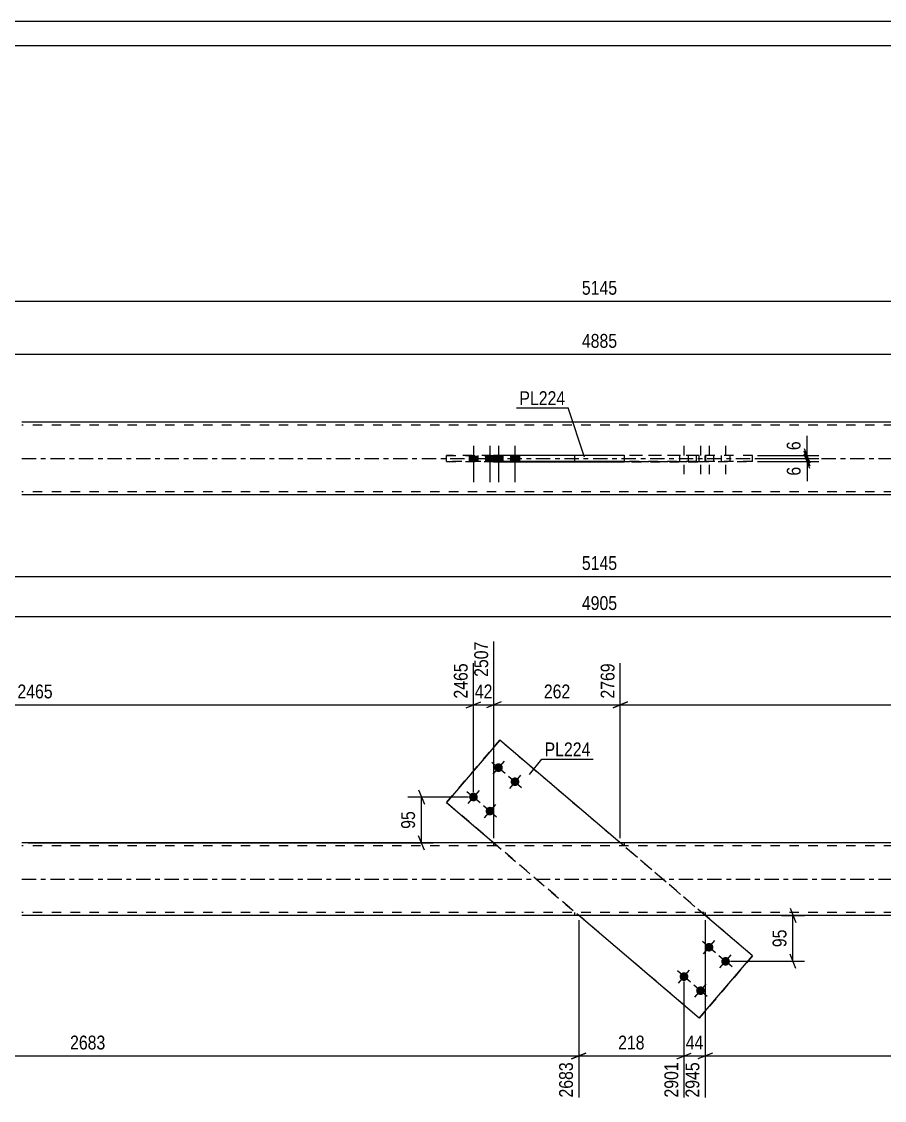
# Model space of a CAD drawing. Header units: millimetres. Extents: x 0 to 594, y 0 to 420.
# Drawn here: x 177.8 to 356.6, y 196.4 to 420 of the extents above; entities that cross this region are included whole.
import ezdxf

# ---------------------------------------------------------------- set-up
doc = ezdxf.new("R2010")
doc.units = ezdxf.units.MM
doc.linetypes.add('DXK_LINE_DOT2', pattern=[3.9198, 1.9599, -1.9599])
doc.linetypes.add('DXK_LINE_DOT3', pattern=[5.9187, 2.979, -0.9799, 0.9799, -0.9799])
doc.styles.add('Arial Narrow', font='ARIALN.TTF', dxfattribs={"height": 0.2})

# ---------------------------------------------------------------- blocks, each defined once
blk = doc.blocks.new('Unknown-580609718-1130')
at = {"color": 5, "linetype": 'Continuous'}
for p, q in [((594, 420), (0, 420)), ((589, 415), (5, 415))]:
    blk.add_line(p, q, dxfattribs=at)
blk = doc.blocks.new('Part-580609718-1700 - 1673')
at = {"color": 2, "linetype": 'Continuous'}
for p, q in [((417.22, 249.73), (177.8, 249.73)), ((417.22, 234.73), (177.8, 234.73))]:
    blk.add_line(p, q, dxfattribs=at)
at = {"color": 7, "linetype": 'DXK_LINE_DOT2'}
for p, q in [((417.22, 249.13), (177.8, 249.13)), ((275.53, 249.73), (275.53, 249.13)), ((302.62, 249.73), (302.62, 249.13)), ((417.22, 235.33), (177.8, 235.33)), ((292.4, 234.73), (292.4, 235.33)), ((319.5, 234.73), (319.5, 235.33))]:
    blk.add_line(p, q, dxfattribs=at)
at = {"color": 7, "linetype": 'DXK_LINE_DOT3'}
blk.add_line((177.8, 242.23), (417.22, 242.23), dxfattribs=at)
blk = doc.blocks.new('Bolt-580609718-1706 - 1673')
at = {"linetype": 'Continuous'}
for points in [[(277.16, 266.03), (277.29, 265.89), (277.39, 265.73), (277.45, 265.55), (277.48, 265.37), (277.46, 265.18), (277.41, 265), (277.32, 264.83), (277.2, 264.69), (277.05, 264.58), (276.88, 264.5), (276.7, 264.45), (276.51, 264.45), (276.32, 264.48), (276.15, 264.55), (276, 264.66), (275.87, 264.8), (275.77, 264.96), (275.7, 265.13), (275.68, 265.32), (275.69, 265.51), (275.75, 265.69), (275.84, 265.85), (275.96, 266), (276.11, 266.11), (276.28, 266.19), (276.46, 266.24), (276.65, 266.24), (276.83, 266.21), (277.01, 266.14)], [(280.59, 263.11), (280.72, 262.97), (280.82, 262.81), (280.88, 262.63), (280.9, 262.45), (280.89, 262.26), (280.83, 262.08), (280.75, 261.91), (280.62, 261.77), (280.47, 261.66), (280.3, 261.58), (280.12, 261.53), (279.93, 261.53), (279.75, 261.56), (279.57, 261.63), (279.42, 261.74), (279.29, 261.88), (279.19, 262.04), (279.13, 262.21), (279.1, 262.4), (279.12, 262.59), (279.17, 262.77), (279.26, 262.93), (279.38, 263.08), (279.53, 263.19), (279.7, 263.27), (279.89, 263.32), (280.07, 263.32), (280.26, 263.29), (280.43, 263.21)], [(271.97, 259.94), (272.1, 259.81), (272.2, 259.65), (272.26, 259.47), (272.29, 259.28), (272.27, 259.09), (272.22, 258.91), (272.13, 258.75), (272.01, 258.61), (271.86, 258.49), (271.69, 258.41), (271.51, 258.37), (271.32, 258.36), (271.13, 258.4), (270.96, 258.47), (270.8, 258.57), (270.67, 258.71), (270.58, 258.87), (270.51, 259.05), (270.49, 259.23), (270.5, 259.42), (270.56, 259.6), (270.65, 259.77), (270.77, 259.91), (270.92, 260.03), (271.09, 260.11), (271.27, 260.15), (271.46, 260.16), (271.64, 260.12), (271.82, 260.05)], [(275.39, 257.02), (275.52, 256.89), (275.62, 256.73), (275.69, 256.55), (275.71, 256.36), (275.7, 256.17), (275.64, 255.99), (275.55, 255.83), (275.43, 255.69), (275.28, 255.57), (275.11, 255.49), (274.93, 255.45), (274.74, 255.44), (274.56, 255.47), (274.38, 255.55), (274.23, 255.65), (274.1, 255.79), (274, 255.95), (273.94, 256.13), (273.91, 256.31), (273.93, 256.5), (273.98, 256.68), (274.07, 256.85), (274.19, 256.99), (274.34, 257.1), (274.51, 257.19), (274.69, 257.23), (274.88, 257.23), (275.07, 257.2), (275.24, 257.13)]]:
    blk.add_hatch(color=1, dxfattribs=at).paths.add_polyline_path(points)
at = {"color": 1, "linetype": 'Continuous'}
for p, q in [((275.21, 266.51), (277.95, 264.18)), ((277.75, 266.71), (275.41, 263.97)), ((278.63, 263.59), (281.37, 261.26)), ((281.17, 263.79), (278.83, 261.05)), ((270.02, 260.43), (272.76, 258.09)), ((272.56, 260.63), (270.22, 257.89)), ((273.44, 257.51), (276.18, 255.17)), ((275.98, 257.71), (273.64, 254.97))]:
    blk.add_line(p, q, dxfattribs=at)
blk = doc.blocks.new('Bolt-580609718-1707 - 1673')
at = {"linetype": 'Continuous'}
for points in [[(319.63, 227.43), (319.5, 227.57), (319.4, 227.73), (319.34, 227.91), (319.31, 228.09), (319.33, 228.28), (319.38, 228.46), (319.47, 228.63), (319.59, 228.77), (319.74, 228.88), (319.91, 228.97), (320.1, 229.01), (320.28, 229.01), (320.47, 228.98), (320.64, 228.91), (320.8, 228.8), (320.93, 228.67), (321.03, 228.51), (321.09, 228.33), (321.11, 228.14), (321.1, 227.95), (321.05, 227.77), (320.96, 227.61), (320.83, 227.47), (320.68, 227.35), (320.51, 227.27), (320.33, 227.23), (320.14, 227.22), (319.96, 227.25), (319.78, 227.33)], [(323.05, 224.51), (322.92, 224.65), (322.82, 224.81), (322.76, 224.99), (322.74, 225.17), (322.75, 225.36), (322.81, 225.54), (322.9, 225.71), (323.02, 225.85), (323.17, 225.96), (323.34, 226.05), (323.52, 226.09), (323.71, 226.09), (323.89, 226.06), (324.07, 225.99), (324.22, 225.88), (324.35, 225.75), (324.45, 225.58), (324.51, 225.41), (324.54, 225.22), (324.52, 225.03), (324.47, 224.85), (324.38, 224.69), (324.26, 224.54), (324.11, 224.43), (323.94, 224.35), (323.75, 224.3), (323.57, 224.3), (323.38, 224.33), (323.21, 224.41)], [(314.44, 221.35), (314.31, 221.48), (314.21, 221.64), (314.15, 221.82), (314.12, 222.01), (314.14, 222.2), (314.19, 222.38), (314.28, 222.54), (314.4, 222.68), (314.55, 222.8), (314.72, 222.88), (314.9, 222.92), (315.09, 222.93), (315.28, 222.89), (315.45, 222.82), (315.61, 222.72), (315.73, 222.58), (315.83, 222.42), (315.9, 222.24), (315.92, 222.06), (315.91, 221.87), (315.85, 221.69), (315.76, 221.52), (315.64, 221.38), (315.49, 221.26), (315.32, 221.18), (315.14, 221.14), (314.95, 221.13), (314.77, 221.17), (314.59, 221.24)], [(317.86, 218.43), (317.73, 218.56), (317.63, 218.72), (317.57, 218.9), (317.54, 219.09), (317.56, 219.27), (317.61, 219.45), (317.7, 219.62), (317.82, 219.76), (317.97, 219.88), (318.14, 219.96), (318.33, 220), (318.51, 220.01), (318.7, 219.97), (318.87, 219.9), (319.03, 219.8), (319.16, 219.66), (319.26, 219.5), (319.32, 219.32), (319.34, 219.13), (319.33, 218.95), (319.28, 218.77), (319.19, 218.6), (319.06, 218.46), (318.92, 218.34), (318.75, 218.26), (318.56, 218.22), (318.37, 218.21), (318.19, 218.25), (318.02, 218.32)]]:
    blk.add_hatch(color=1, dxfattribs=at).paths.add_polyline_path(points)
at = {"color": 1, "linetype": 'Continuous'}
for p, q in [((321.58, 226.95), (318.84, 229.29)), ((319.05, 226.75), (321.38, 229.49)), ((325.01, 224.03), (322.27, 226.37)), ((322.47, 223.83), (324.81, 226.57)), ((316.39, 220.86), (313.65, 223.2)), ((313.85, 220.66), (316.19, 223.4)), ((319.81, 217.94), (317.08, 220.28)), ((317.28, 217.74), (319.61, 220.48))]:
    blk.add_line(p, q, dxfattribs=at)
blk = doc.blocks.new('Part-580609718-1715 - 1673')
at = {"color": 2, "linetype": 'Continuous'}
for p, q in [((276.84, 271.04), (265.8, 258.11)), ((276.84, 271.04), (276.84, 271.04)), ((301.82, 249.73), (276.84, 271.04)), ((265.8, 258.11), (275.63, 249.73)), ((265.8, 258.11), (265.8, 258.11)), ((318.19, 213.42), (293.21, 234.73)), ((329.22, 226.35), (319.4, 234.73)), ((318.19, 213.42), (329.22, 226.35)), ((329.22, 226.35), (329.22, 226.35)), ((318.19, 213.42), (318.19, 213.42))]:
    blk.add_line(p, q, dxfattribs=at)
at = {"color": 7, "linetype": 'DXK_LINE_DOT2'}
for p, q in [((265.8, 258.11), (276.84, 271.04)), ((329.22, 226.35), (276.84, 271.04)), ((318.19, 213.42), (265.8, 258.11)), ((275.63, 249.73), (293.21, 234.73)), ((319.4, 234.73), (301.82, 249.73)), ((329.22, 226.35), (318.19, 213.42))]:
    blk.add_line(p, q, dxfattribs=at)
blk = doc.blocks.new('Bolt-580609718-1435 - 1367')
at = {"color": 1, "linetype": 'DXK_LINE_DOT2'}
for p, q in [((315.02, 332.03), (315.02, 324.53)), ((318.44, 332.03), (318.44, 324.53)), ((320.21, 332.03), (320.21, 324.53)), ((323.64, 332.03), (323.64, 324.53)), ((314.12, 330.03), (314.12, 328.83)), ((315.92, 330.03), (315.92, 328.83)), ((317.54, 330.03), (317.54, 328.83)), ((319.31, 330.03), (319.31, 328.83)), ((319.34, 330.03), (319.34, 328.83)), ((321.11, 330.03), (321.11, 328.83)), ((322.74, 330.03), (322.74, 328.83)), ((324.54, 330.03), (324.54, 328.83))]:
    blk.add_line(p, q, dxfattribs=at)
blk = doc.blocks.new('Part-580609718-1456 - 1367')
at = {"color": 2, "linetype": 'Continuous'}
for p, q in [((417.22, 336.93), (177.8, 336.93)), ((275.53, 330.04), (275.53, 330.13)), ((275.53, 330.13), (275.53, 330.13)), ((275.53, 330.13), (302.62, 330.13)), ((275.53, 328.84), (275.53, 328.73)), ((292.4, 330.13), (292.4, 330.03)), ((292.4, 328.73), (292.4, 328.83)), ((302.62, 330.13), (302.62, 328.73)), ((275.53, 328.73), (302.62, 328.73)), ((417.22, 321.93), (177.8, 321.93))]:
    blk.add_line(p, q, dxfattribs=at)
at = {"color": 7, "linetype": 'DXK_LINE_DOT2'}
for p, q in [((417.22, 336.33), (177.8, 336.33)), ((275.53, 328.84), (275.53, 330.13)), ((275.53, 330.13), (302.62, 330.13)), ((292.4, 330.13), (319.5, 330.13)), ((292.4, 330.13), (292.4, 330.13)), ((292.4, 330.13), (319.5, 330.13)), ((292.4, 328.83), (292.4, 330.13)), ((319.5, 330.13), (319.5, 328.73)), ((275.53, 328.73), (302.62, 328.73)), ((292.4, 328.73), (292.4, 328.73)), ((292.4, 328.73), (292.4, 328.73)), ((319.5, 328.73), (292.4, 328.73)), ((292.4, 328.73), (319.5, 328.73)), ((417.22, 322.53), (177.8, 322.53))]:
    blk.add_line(p, q, dxfattribs=at)
at = {"color": 7, "linetype": 'DXK_LINE_DOT3'}
blk.add_line((177.8, 329.43), (417.22, 329.43), dxfattribs=at)
blk = doc.blocks.new('Part-580609718-1397 - 1367')
at = {"color": 7, "linetype": 'DXK_LINE_DOT2'}
for p, q in [((265.8, 330.03), (276.84, 330.04)), ((318.19, 330.03), (265.8, 330.03)), ((276.84, 328.84), (265.8, 328.83)), ((265.8, 328.83), (318.19, 328.83)), ((329.22, 330.03), (302.62, 330.03)), ((329.22, 328.83), (302.62, 328.83)), ((318.19, 328.83), (318.19, 330.03)), ((329.22, 330.03), (318.19, 330.03)), ((318.19, 328.83), (329.22, 328.83)), ((329.22, 328.83), (329.22, 330.03))]:
    blk.add_line(p, q, dxfattribs=at)
at = {"color": 2, "linetype": 'Continuous'}
for p, q in [((265.8, 328.83), (265.8, 330.03)), ((276.84, 328.84), (276.84, 330.04)), ((302.62, 330.03), (276.84, 330.04)), ((302.62, 328.83), (276.84, 328.84))]:
    blk.add_line(p, q, dxfattribs=at)
blk = doc.blocks.new('Bolt-580609718-1436 - 1367')
at = {"linetype": 'Continuous'}
for points in [[(272.29, 330.03), (270.49, 330.03), (270.49, 328.83), (272.29, 328.83)], [(275.71, 330.03), (273.91, 330.03), (273.91, 328.83), (275.71, 328.83)], [(277.48, 330.03), (275.68, 330.03), (275.68, 328.83), (277.48, 328.83)], [(280.9, 330.03), (279.1, 330.03), (279.1, 328.83), (280.9, 328.83)]]:
    blk.add_hatch(color=1, dxfattribs=at).paths.add_polyline_path(points)
at = {"color": 1, "linetype": 'Continuous'}
for p, q in [((271.39, 332.03), (271.39, 324.53)), ((274.81, 332.03), (274.81, 324.53)), ((276.58, 332.03), (276.58, 324.53)), ((280, 332.03), (280, 324.53)), ((270.49, 330.03), (270.49, 328.83)), ((272.29, 330.03), (272.29, 328.83)), ((273.91, 330.03), (273.91, 328.83)), ((275.68, 330.03), (275.68, 328.83)), ((275.71, 330.03), (275.71, 328.83)), ((277.48, 330.03), (277.48, 328.83)), ((279.1, 330.03), (279.1, 328.83)), ((280.9, 330.03), (280.9, 328.83))]:
    blk.add_line(p, q, dxfattribs=at)
blk = doc.blocks.new('StraightDimension-580609718-1850 - 1673')
at = {"color": 7, "linetype": 'Continuous'}
for p, q in [((319.4, 233.73), (319.4, 196.96)), ((315.02, 221.03), (315.02, 196.96)), ((313.52, 204.98), (316.52, 206.18)), ((320.9, 206.18), (317.9, 204.98)), ((315.02, 205.58), (319.4, 205.58))]:
    blk.add_line(p, q, dxfattribs=at)
at = {"color": 0}
blk.add_wipeout([(319.64, 206.33), (319.64, 210.53), (314.78, 210.53), (314.78, 206.33)], dxfattribs=at)
at = {"color": 0, "linetype": 'Continuous'}
blk.add_wipeout([(318.8, 204.88), (314.6, 204.88), (314.6, 196.36), (318.8, 196.36)], dxfattribs=at)
at = {"color": 3, "style": 'Arial Narrow'}
blk.add_text('44', height=2.863, dxfattribs=at).set_placement((315.38, 206.93))
at = {"color": 3, "linetype": 'Continuous', "style": 'Arial Narrow'}
blk.add_text('2945', height=2.863, rotation=90.0002, dxfattribs=at).set_placement((318.2, 196.96))
blk = doc.blocks.new('StraightDimension-580609718-1792 - 1673')
at = {"color": 7, "linetype": 'Continuous'}
for p, q in [((275.63, 250.73), (275.63, 291.48)), ((271.39, 260.26), (271.39, 286.98)), ((269.89, 277.76), (272.89, 278.96)), ((271.39, 278.36), (275.63, 278.36)), ((277.13, 278.96), (274.13, 277.76))]:
    blk.add_line(p, q, dxfattribs=at)
at = {"color": 0}
blk.add_wipeout([(275.93, 279.11), (275.93, 283.31), (271.08, 283.31), (271.08, 279.11)], dxfattribs=at)
at = {"color": 0, "linetype": 'Continuous'}
blk.add_wipeout([(275.03, 292.08), (270.83, 292.08), (270.83, 283.56), (275.03, 283.56)], dxfattribs=at)
at = {"color": 3, "linetype": 'Continuous', "style": 'Arial Narrow'}
blk.add_text('2507', height=2.863, rotation=90.0002, dxfattribs=at).set_placement((274.43, 284.16))
at = {"color": 3, "style": 'Arial Narrow'}
blk.add_text('42', height=2.863, dxfattribs=at).set_placement((271.68, 279.71))
blk = doc.blocks.new('StraightDimension-580609718-1806 - 1673')
at = {"color": 7, "linetype": 'Continuous'}
for p, q in [((271.39, 260.26), (271.39, 286.98)), ((89.7, 251.73), (89.7, 281.49)), ((91.2, 278.96), (88.2, 277.76)), ((89.7, 278.36), (271.39, 278.36)), ((269.89, 277.76), (272.89, 278.96))]:
    blk.add_line(p, q, dxfattribs=at)
at = {"color": 0, "linetype": 'Continuous'}
for points in [[(270.79, 287.58), (266.59, 287.58), (266.59, 279.06), (270.79, 279.06)], [(89.1, 282.09), (84.9, 282.09), (84.9, 279.06), (89.1, 279.06)]]:
    blk.add_wipeout(points, dxfattribs=at)
at = {"color": 0}
blk.add_wipeout([(184.8, 279.11), (184.8, 283.31), (176.29, 283.31), (176.29, 279.11)], dxfattribs=at)
at = {"color": 3, "linetype": 'Continuous', "style": 'Arial Narrow'}
for s, height, p in [('2465', 2.863, (270.19, 279.66)), ('0', 2.86, (88.5, 279.66))]:
    blk.add_text(s, height=height, rotation=90.0002, dxfattribs=at).set_placement(p)
at = {"color": 3, "style": 'Arial Narrow'}
blk.add_text('2465', height=2.863, dxfattribs=at).set_placement((176.89, 279.71))
blk = doc.blocks.new('StraightDimension-580609718-1760 - 1673')
at = {"color": 7, "linetype": 'Continuous'}
for p, q in [((301.82, 250.73), (301.82, 286.98)), ((505.32, 251.73), (505.32, 286.98)), ((303.32, 278.96), (300.32, 277.76)), ((301.82, 278.36), (505.32, 278.36)), ((503.82, 277.76), (506.82, 278.96))]:
    blk.add_line(p, q, dxfattribs=at)
at = {"color": 0, "linetype": 'Continuous'}
blk.add_wipeout([(504.72, 287.58), (500.52, 287.58), (500.52, 279.06), (504.72, 279.06)], dxfattribs=at)
at = {"color": 0}
blk.add_wipeout([(407.83, 279.11), (407.83, 283.31), (399.31, 283.31), (399.31, 279.11)], dxfattribs=at)
at = {"color": 3, "linetype": 'Continuous', "style": 'Arial Narrow'}
blk.add_text('4885', height=2.863, rotation=90.0002, dxfattribs=at).set_placement((504.12, 279.66))
at = {"color": 3, "style": 'Arial Narrow'}
blk.add_text('2115', height=2.863, dxfattribs=at).set_placement((399.91, 279.71))
blk = doc.blocks.new('StraightDimension-580609718-1878 - 1673')
at = {"color": 7, "linetype": 'Continuous'}
for p, q in [((89.7, 232.73), (89.7, 202.45)), ((293.21, 233.73), (293.21, 196.96)), ((91.2, 206.18), (88.2, 204.98)), ((291.71, 204.98), (294.71, 206.18)), ((89.7, 205.58), (293.21, 205.58))]:
    blk.add_line(p, q, dxfattribs=at)
at = {"color": 0}
blk.add_wipeout([(195.71, 206.33), (195.71, 210.53), (187.2, 210.53), (187.2, 206.33)], dxfattribs=at)
at = {"color": 0, "linetype": 'Continuous'}
for points in [[(89.1, 204.88), (84.9, 204.88), (84.9, 201.85), (89.1, 201.85)], [(292.61, 204.88), (288.41, 204.88), (288.41, 196.36), (292.61, 196.36)]]:
    blk.add_wipeout(points, dxfattribs=at)
at = {"color": 3, "style": 'Arial Narrow'}
blk.add_text('2683', height=2.863, dxfattribs=at).set_placement((187.8, 206.93))
at = {"color": 3, "linetype": 'Continuous', "style": 'Arial Narrow'}
for s, height, p in [('0', 2.86, (88.5, 202.45)), ('2683', 2.863, (292.01, 196.96))]:
    blk.add_text(s, height=height, rotation=90.0002, dxfattribs=at).set_placement(p)
blk = doc.blocks.new('StraightDimension-580609718-1735 - 1673')
at = {"color": 7, "linetype": 'Continuous'}
for p, q in [((260.03, 260.76), (261.23, 257.76)), ((270.39, 259.26), (257.78, 259.26)), ((260.63, 249.73), (260.63, 259.26)), ((261.23, 248.23), (260.03, 251.23)), ((179.09, 249.73), (263.03, 249.73))]:
    blk.add_line(p, q, dxfattribs=at)
at = {"color": 0}
blk.add_wipeout([(259.88, 256.92), (255.68, 256.92), (255.68, 252.06), (259.88, 252.06)], dxfattribs=at)
at = {"color": 3, "style": 'Arial Narrow'}
blk.add_text('95', height=2.863, rotation=90.0002, dxfattribs=at).set_placement((259.28, 252.66))
blk = doc.blocks.new('StraightDimension-580609718-1746 - 1673')
at = {"color": 7, "linetype": 'Continuous'}
blk.add_line((76.7, 304.98), (518.32, 304.98), dxfattribs=at)
at = {"color": 0}
blk.add_wipeout([(301.77, 305.73), (301.77, 309.93), (293.26, 309.93), (293.26, 305.73)], dxfattribs=at)
at = {"color": 3, "style": 'Arial Narrow'}
blk.add_text('5145', height=2.863, dxfattribs=at).set_placement((293.86, 306.33))
blk = doc.blocks.new('StraightDimension-580609718-2050 - 1673')
at = {"color": 7, "linetype": 'Continuous'}
blk.add_line((88.7, 296.68), (506.32, 296.68), dxfattribs=at)
at = {"color": 0}
blk.add_wipeout([(301.77, 297.43), (301.77, 301.63), (293.26, 301.63), (293.26, 297.43)], dxfattribs=at)
at = {"color": 3, "style": 'Arial Narrow'}
blk.add_text('4905', height=2.863, dxfattribs=at).set_placement((293.86, 298.03))
blk = doc.blocks.new('StraightDimension-580609718-1772 - 1673')
at = {"color": 7, "linetype": 'Continuous'}
for p, q in [((275.63, 250.73), (275.63, 291.48)), ((301.82, 250.73), (301.82, 286.98)), ((277.13, 278.96), (274.13, 277.76)), ((275.63, 278.36), (301.82, 278.36)), ((300.32, 277.76), (303.32, 278.96))]:
    blk.add_line(p, q, dxfattribs=at)
at = {"color": 0, "linetype": 'Continuous'}
blk.add_wipeout([(301.22, 287.58), (297.02, 287.58), (297.02, 279.06), (301.22, 279.06)], dxfattribs=at)
at = {"color": 0}
blk.add_wipeout([(292.06, 279.11), (292.06, 283.31), (285.38, 283.31), (285.38, 279.11)], dxfattribs=at)
at = {"color": 3, "linetype": 'Continuous', "style": 'Arial Narrow'}
blk.add_text('2769', height=2.863, rotation=90.0002, dxfattribs=at).set_placement((300.62, 279.66))
at = {"color": 3, "style": 'Arial Narrow'}
blk.add_text('262', height=2.863, dxfattribs=at).set_placement((285.98, 279.71))
blk = doc.blocks.new('StraightDimension-580609718-1838 - 1673')
at = {"color": 7, "linetype": 'Continuous'}
for p, q in [((319.4, 233.73), (319.4, 196.96)), ((505.32, 232.73), (505.32, 196.96)), ((320.9, 206.18), (317.9, 204.98)), ((503.82, 204.98), (506.82, 206.18)), ((319.4, 205.58), (505.32, 205.58))]:
    blk.add_line(p, q, dxfattribs=at)
at = {"color": 0}
blk.add_wipeout([(416.62, 206.33), (416.62, 210.53), (408.1, 210.53), (408.1, 206.33)], dxfattribs=at)
at = {"color": 0, "linetype": 'Continuous'}
blk.add_wipeout([(504.72, 204.88), (500.52, 204.88), (500.52, 196.36), (504.72, 196.36)], dxfattribs=at)
at = {"color": 3, "style": 'Arial Narrow'}
blk.add_text('1939', height=2.863, dxfattribs=at).set_placement((408.7, 206.93))
at = {"color": 3, "linetype": 'Continuous', "style": 'Arial Narrow'}
blk.add_text('4885', height=2.863, rotation=90.0002, dxfattribs=at).set_placement((504.12, 196.96))
blk = doc.blocks.new('StraightDimension-580609718-1864 - 1673')
at = {"color": 7, "linetype": 'Continuous'}
for p, q in [((293.21, 233.73), (293.21, 196.96)), ((315.02, 221.03), (315.02, 196.96)), ((294.71, 206.18), (291.71, 204.98)), ((313.52, 204.98), (316.52, 206.18)), ((293.21, 205.58), (315.02, 205.58))]:
    blk.add_line(p, q, dxfattribs=at)
at = {"color": 0}
blk.add_wipeout([(307.46, 206.33), (307.46, 210.53), (300.77, 210.53), (300.77, 206.33)], dxfattribs=at)
at = {"color": 0, "linetype": 'Continuous'}
blk.add_wipeout([(314.42, 204.88), (310.22, 204.88), (310.22, 196.36), (314.42, 196.36)], dxfattribs=at)
at = {"color": 3, "style": 'Arial Narrow'}
blk.add_text('218', height=2.863, dxfattribs=at).set_placement((301.37, 206.93))
at = {"color": 3, "linetype": 'Continuous', "style": 'Arial Narrow'}
blk.add_text('2901', height=2.863, rotation=90.0002, dxfattribs=at).set_placement((313.82, 196.96))
blk = doc.blocks.new('StraightDimension-580609718-1993 - 1673')
at = {"color": 7, "linetype": 'Continuous'}
for p, q in [((337, 236.23), (338.2, 233.23)), ((335.26, 234.73), (340, 234.73)), ((337.6, 225.2), (337.6, 234.73)), ((338.2, 223.7), (337, 226.7)), ((324.64, 225.2), (340, 225.2))]:
    blk.add_line(p, q, dxfattribs=at)
at = {"color": 0}
blk.add_wipeout([(336.85, 232.39), (332.65, 232.39), (332.65, 227.53), (336.85, 227.53)], dxfattribs=at)
at = {"color": 3, "style": 'Arial Narrow'}
blk.add_text('95', height=2.863, rotation=90.0002, dxfattribs=at).set_placement((336.25, 228.13))
blk = doc.blocks.new('StraightDimension-580609718-1540 - 1367')
at = {"color": 7, "linetype": 'Continuous'}
for p, q in [((339.93, 331.53), (341.13, 328.53)), ((330.22, 330.03), (342.93, 330.03)), ((330.22, 329.43), (342.93, 329.43)), ((341.13, 327.93), (339.93, 330.93)), ((340.53, 329.43), (340.53, 330.03))]:
    blk.add_line(p, q, dxfattribs=at)
at = {"color": 0}
blk.add_wipeout([(339.78, 333.59), (335.58, 333.59), (335.58, 330.56), (339.78, 330.56)], dxfattribs=at)
at = {"color": 7, "linetype": 'Continuous'}
blk.add_line((340.53, 330.03), (340.53, 334.11), dxfattribs=at)
blk.add_line((340.53, 330.03), (340.53, 334.11), dxfattribs=at)
at = {"color": 3, "style": 'Arial Narrow'}
blk.add_text('6', height=2.86, rotation=90.0002, dxfattribs=at).set_placement((339.18, 331.16))
blk = doc.blocks.new('StraightDimension-580609718-1536 - 1367')
at = {"color": 7, "linetype": 'Continuous'}
for p, q in [((330.22, 329.43), (342.93, 329.43)), ((330.22, 328.83), (342.93, 328.83)), ((339.93, 330.93), (341.13, 327.93)), ((341.13, 327.33), (339.93, 330.33)), ((340.53, 328.83), (340.53, 329.43))]:
    blk.add_line(p, q, dxfattribs=at)
at = {"color": 0}
blk.add_wipeout([(339.78, 328.31), (335.58, 328.31), (335.58, 325.28), (339.78, 325.28)], dxfattribs=at)
at = {"color": 7, "linetype": 'Continuous'}
blk.add_line((340.53, 328.83), (340.53, 324.76), dxfattribs=at)
blk.add_line((340.53, 328.83), (340.53, 324.76), dxfattribs=at)
at = {"color": 3, "style": 'Arial Narrow'}
blk.add_text('6', height=2.86, rotation=90.0002, dxfattribs=at).set_placement((339.18, 325.88))
blk = doc.blocks.new('StraightDimension-580609718-1545 - 1367')
at = {"color": 7, "linetype": 'Continuous'}
blk.add_line((76.7, 362.03), (518.32, 362.03), dxfattribs=at)
at = {"color": 0}
blk.add_wipeout([(301.77, 362.78), (301.77, 366.98), (293.26, 366.98), (293.26, 362.78)], dxfattribs=at)
at = {"color": 3, "style": 'Arial Narrow'}
blk.add_text('5145', height=2.863, dxfattribs=at).set_placement((293.86, 363.38))
blk = doc.blocks.new('StraightDimension-580609718-1576 - 1367')
at = {"color": 7, "linetype": 'Continuous'}
blk.add_line((89.7, 351.03), (505.32, 351.03), dxfattribs=at)
at = {"color": 0}
blk.add_wipeout([(301.77, 351.78), (301.77, 355.98), (293.26, 355.98), (293.26, 351.78)], dxfattribs=at)
at = {"color": 3, "style": 'Arial Narrow'}
blk.add_text('4885', height=2.863, dxfattribs=at).set_placement((293.86, 352.38))
blk = doc.blocks.new('Mark-580609718-1711 - 1673')
at = {"color": 0}
blk.add_wipeout([(295.63, 267.7), (295.63, 270.7), (286.13, 270.7), (286.13, 267.7)], dxfattribs=at)
blk.add_wipeout([(295.63, 267.7), (295.63, 270.7), (286.13, 270.7), (286.13, 267.7)], dxfattribs=at)
at = {"color": 30, "linetype": 'Continuous'}
for p, q in [((282.99, 263.91), (285.53, 267.1)), ((285.53, 267.1), (296.23, 267.1))]:
    blk.add_line(p, q, dxfattribs=at)
at = {"color": 3, "style": 'Arial Narrow'}
blk.add_text('PL224', height=2.863, dxfattribs=at).set_placement((286.13, 267.7))
blk = doc.blocks.new('Mark-580609718-1392 - 1367')
at = {"color": 0}
blk.add_wipeout([(290.41, 340.51), (290.41, 343.51), (280.91, 343.51), (280.91, 340.51)], dxfattribs=at)
blk.add_wipeout([(290.41, 340.51), (290.41, 343.51), (280.91, 343.51), (280.91, 340.51)], dxfattribs=at)
at = {"color": 30, "linetype": 'Continuous'}
for p in [(280.31, 339.91), (294.4, 329.74)]:
    blk.add_line(p, (291.01, 339.91), dxfattribs=at)
at = {"color": 3, "style": 'Arial Narrow'}
blk.add_text('PL224', height=2.863, dxfattribs=at).set_placement((280.91, 340.51))

msp = doc.modelspace()

# ---------------------------------------------------------------- block references
for name in ['Unknown-580609718-1130', 'Part-580609718-1456 - 1367', 'Bolt-580609718-1436 - 1367', 'Bolt-580609718-1435 - 1367', 'Part-580609718-1397 - 1367', 'Part-580609718-1715 - 1673', 'Bolt-580609718-1706 - 1673', 'Part-580609718-1700 - 1673', 'Bolt-580609718-1707 - 1673']:
    msp.add_blockref(name, (0, 0))

# ---------------------------------------------------------------- next in the draw order: block references
for name in ['StraightDimension-580609718-1540 - 1367', 'StraightDimension-580609718-1792 - 1673', 'StraightDimension-580609718-1760 - 1673', 'StraightDimension-580609718-1878 - 1673', 'StraightDimension-580609718-1850 - 1673']:
    msp.add_blockref(name, (0, 0))

# ---------------------------------------------------------------- next in the draw order: block references
for name in ['StraightDimension-580609718-1536 - 1367', 'StraightDimension-580609718-1806 - 1673', 'StraightDimension-580609718-1864 - 1673', 'StraightDimension-580609718-1838 - 1673']:
    msp.add_blockref(name, (0, 0))

# ---------------------------------------------------------------- next in the draw order: block references
for name in ['StraightDimension-580609718-1545 - 1367', 'StraightDimension-580609718-1735 - 1673', 'StraightDimension-580609718-1993 - 1673']:
    msp.add_blockref(name, (0, 0))

# ---------------------------------------------------------------- next in the draw order: block references
for name in ['StraightDimension-580609718-1576 - 1367', 'StraightDimension-580609718-1746 - 1673']:
    msp.add_blockref(name, (0, 0))

# ---------------------------------------------------------------- next in the draw order: block references
for name in ['Mark-580609718-1392 - 1367', 'StraightDimension-580609718-2050 - 1673']:
    msp.add_blockref(name, (0, 0))

# ---------------------------------------------------------------- next in the draw order: block references
msp.add_blockref('StraightDimension-580609718-1772 - 1673', (0, 0))

# ---------------------------------------------------------------- next in the draw order: block references
msp.add_blockref('Mark-580609718-1711 - 1673', (0, 0))

doc.saveas('drawing.dxf')
